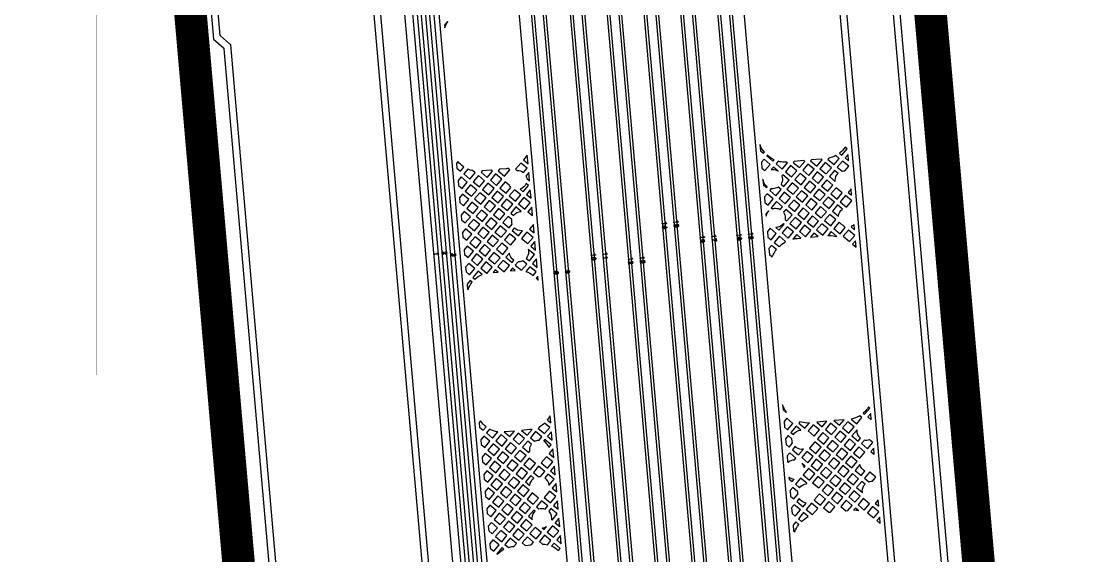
# Model space of a CAD drawing. Extents: x 388 to 686, y 182 to 393.
# Drawn here: x 437.71 to 457.41, y 260.86 to 270.7 of the extents above; entities that cross this region are included whole.
import ezdxf

# ---------------------------------------------------------------- set-up
doc = ezdxf.new("R2010")
doc.units = 0
for name, color, linetype in [('bak_bak_btr2-bcq3156', 8, 'Continuous'), ('bak_outline', 7, 'Continuous'), ('biaozhu1', 4, 'Continuous'), ('quyukuang', 5, 'Continuous')]:
    doc.layers.add(name, color=color, linetype=linetype)

msp = doc.modelspace()

# ---------------------------------------------------------------- linework, layer by layer
at = {"layer": 'bak_bak_btr2-bcq3156'}
for p, q in [((445.51, 270.634), (445.514, 270.587)), ((451.332, 268.429), (451.329, 268.425)), ((447.038, 268.235), (446.967, 268.15)), ((447.052, 268.079), (447.038, 268.235)), ((452.955, 268.252), (452.901, 268.188)), ((452.965, 268.134), (452.955, 268.252)), ((446.967, 268.15), (447.052, 268.079)), ((452.901, 268.188), (452.965, 268.134)), ((447.066, 267.916), (447.013, 267.853)), ((447.08, 267.761), (447.066, 267.916)), ((452.61, 267.842), (452.718, 267.751)), ((451.389, 267.793), (451.385, 267.788)), ((447.094, 267.598), (447.023, 267.513)), ((447.023, 267.513), (447.108, 267.442)), ((447.108, 267.442), (447.094, 267.598)), ((453.011, 267.615), (452.957, 267.551)), ((452.957, 267.551), (453.021, 267.497)), ((453.021, 267.497), (453.011, 267.615)), ((447.122, 267.28), (447.051, 267.195)), ((447.136, 267.123), (447.122, 267.28)), ((447.051, 267.195), (447.136, 267.123)), ((451.441, 267.151), (451.444, 267.113)), ((447.15, 266.961), (447.079, 266.876)), ((447.079, 266.876), (447.163, 266.805)), ((447.163, 266.805), (447.15, 266.961)), ((453.012, 266.914), (453.077, 266.86)), ((453.077, 266.86), (453.068, 266.958)), ((447.178, 266.643), (447.106, 266.558)), ((447.191, 266.487), (447.178, 266.643)), ((452.263, 266.724), (452.402, 266.736)), ((453.094, 266.66), (453.04, 266.596)), ((453.105, 266.541), (453.094, 266.66)), ((447.106, 266.558), (447.191, 266.487)), ((453.04, 266.596), (453.105, 266.541)), ((446.707, 266.433), (446.643, 266.357)), ((447.206, 266.324), (447.134, 266.239)), ((447.134, 266.239), (447.219, 266.168)), ((447.219, 266.168), (447.206, 266.324)), ((446.406, 266.075), (446.499, 266.083)), ((446.725, 266.103), (446.817, 266.111)), ((447.233, 266.005), (447.204, 265.97)), ((447.24, 265.925), (447.233, 266.005)), ((447.409, 263.353), (447.47, 263.302)), ((447.47, 263.302), (447.459, 263.432)), ((452.562, 263.331), (452.378, 263.315)), ((452.881, 263.359), (452.696, 263.343)), ((453.373, 263.475), (453.319, 263.411)), ((453.319, 263.411), (453.383, 263.357)), ((453.383, 263.357), (453.373, 263.475)), ((446.805, 263.152), (446.613, 263.135)), ((447.484, 263.139), (447.413, 263.055)), ((447.498, 262.983), (447.484, 263.139)), ((453.122, 263.176), (453.028, 263.064)), ((447.413, 263.055), (447.498, 262.983)), ((447.512, 262.821), (447.441, 262.736)), ((447.441, 262.736), (447.526, 262.665)), ((447.526, 262.665), (447.512, 262.821)), ((453.429, 262.838), (453.375, 262.774)), ((453.439, 262.723), (453.429, 262.838)), ((447.54, 262.502), (447.469, 262.418)), ((447.554, 262.346), (447.54, 262.502)), ((453.175, 262.536), (453.084, 262.427)), ((447.469, 262.418), (447.554, 262.346)), ((447.005, 262.216), (447.086, 262.149)), ((447.568, 262.184), (447.497, 262.099)), ((447.581, 262.028), (447.568, 262.184)), ((453.112, 262.109), (453.221, 262.018)), ((447.497, 262.099), (447.581, 262.028)), ((447.596, 261.865), (447.524, 261.781)), ((447.524, 261.781), (447.609, 261.709)), ((447.609, 261.709), (447.596, 261.865)), ((453.512, 261.883), (453.458, 261.818)), ((453.458, 261.818), (453.523, 261.764)), ((453.523, 261.764), (453.512, 261.883)), ((447.061, 261.58), (447.132, 261.52)), ((447.623, 261.547), (447.552, 261.462)), ((447.637, 261.391), (447.623, 261.547)), ((453.54, 261.564), (453.486, 261.5)), ((453.55, 261.446), (453.54, 261.564)), ((447.552, 261.462), (447.637, 261.391)), ((453.486, 261.5), (453.55, 261.446)), ((447.651, 261.228), (447.58, 261.144)), ((447.58, 261.144), (447.665, 261.072)), ((447.665, 261.072), (447.651, 261.228))]:
    msp.add_line(p, q, dxfattribs=at)
for points in [[(453.329, 281.63), (455.499, 256.824, -0.020936)], [(452.356, 255.816), (450.442, 277.7, -0.185765), (450.665, 278.474, -0.327477), (450.799, 278.636), (451.067, 278.959), (450.993, 279.812), (451.17, 279.827), (451.217, 279.296), (451.213, 279.296), (451.225, 279.167), (451.26, 279.137), (451.592, 279.166)], [(446.649, 238.883), (446.678, 239.869, -0.11224), (449.08, 249.18), (449.532, 250.057, 0.141628), (450.558, 255.274), (448.506, 278.729, 0.099784), (448.48, 278.818), (448.424, 278.923), (448.262, 279.03, -0.178542), (448.256, 279.037), (448.251, 279.036), (448.204, 279.568), (448.381, 279.583), (448.428, 279.052), (448.425, 279.052)], [(446.865, 238.889), (446.893, 239.863, -0.112238), (449.272, 249.081), (449.724, 249.958, 0.141629), (450.773, 255.293), (448.72, 278.76), (448.702, 278.892, -0.211269), (448.694, 278.898), (448.605, 279.058, -0.184485), (448.604, 279.067), (448.599, 279.067), (448.553, 279.598), (448.73, 279.614), (448.776, 279.082), (448.764, 279.081), (448.744, 278.917), (448.764, 278.764), (450.818, 255.297, -0.141631), (449.764, 249.938), (449.312, 249.06, 0.112238), (446.938, 239.861), (446.91, 238.889)], [(449.877, 255.264), (447.938, 277.429, 0.059652), (447.896, 277.626, 0.075313), (447.543, 278.313, 0.032501), (447.496, 278.369, -0.168249), (447.363, 278.664), (447.346, 278.859), (447.255, 278.934), (447.244, 278.948), (447.205, 278.945), (447.158, 279.476), (447.335, 279.492), (447.382, 278.961), (447.382, 278.959), (447.401, 278.916, -0.128314), (447.402, 278.91, -0.138712), (447.402, 278.896), (447.391, 278.865), (447.408, 278.668, 0.168358), (447.529, 278.399, -0.032484), (447.579, 278.339, -0.075294), (447.939, 277.641, -0.059619), (447.982, 277.433), (449.922, 255.268, -0.141637)], [(450.091, 255.283), (448.152, 277.449, 0.059399), (448.1, 277.695, 0.075345), (447.717, 278.439, 0.032612), (447.652, 278.517, -0.167597), (447.578, 278.683), (447.561, 278.872), (447.557, 278.877, -0.335071), (447.552, 278.893), (447.555, 278.975), (447.553, 278.975), (447.507, 279.507), (447.684, 279.522), (447.73, 278.991), (447.721, 278.99, -0.017458), (447.72, 278.989), (447.614, 278.829, -0.106474), (447.611, 278.825), (447.623, 278.687, 0.167614), (447.685, 278.548, -0.032589), (447.754, 278.465, -0.075362), (448.143, 277.709, -0.059651), (448.197, 277.451), (450.136, 255.287, -0.141636)], [(442.851, 255.586), (441.567, 270.27, 0.235163), (441.545, 270.292), (441.377, 270.434, -0.202242), (441.372, 270.443), (440.588, 279.408, -0.396814)], [(446.642, 254.773), (444.604, 278.068, 0.057696), (444.534, 278.411, -0.040658), (444.473, 278.664), (444.447, 278.704), (444.415, 278.701), (444.369, 279.232), (444.546, 279.248), (444.592, 278.716), (444.586, 278.716), (444.584, 278.537, -0.223017), (444.579, 278.528, 0.015911), (444.606, 278.435, -0.057636), (444.68, 278.075), (446.718, 254.779, -0.031382)], [(446.82, 254.788), (444.782, 278.084, 0.037585), (444.74, 278.336, -0.162296), (444.742, 278.36), (444.807, 278.516, -0.027346), (444.772, 278.654, -0.0294), (444.771, 278.659), (444.765, 278.731), (444.764, 278.731), (444.717, 279.263), (444.894, 279.278), (444.949, 278.662), (445.011, 278.61, -0.200741), (445.025, 278.583), (445.029, 278.533), (445.121, 278.456, -0.088517), (445.129, 278.446, 0.057295), (445.343, 278.16, -0.423619), (445.531, 277.988), (446.03, 277.57, -0.068226), (446.044, 277.553, -0.131615), (446.38, 276.63), (448.229, 255.505, -0.141629)], [(448.459, 255.526), (446.611, 276.65, 0.131792), (446.233, 277.688, 0.065609), (446.178, 277.748), (445.625, 278.212, -0.101286), (445.293, 278.63, -0.114085), (445.289, 278.633), (445.156, 278.766), (445.113, 278.762), (445.066, 279.293), (445.243, 279.309), (445.29, 278.777), (445.289, 278.777), (445.297, 278.727, 0.018939), (445.346, 278.627, -0.024265), (445.346, 278.625, 0.095782), (445.654, 278.247), (446.207, 277.782, -0.06574), (446.27, 277.713, -0.131762), (446.656, 276.654), (448.504, 255.53, -0.141638)], [(445.181, 238.839, -0.11303), (448.228, 250.729, 0.141638), (449.173, 255.533), (447.268, 277.305, 0.198876), (446.845, 278.118), (446.432, 278.464, -0.170948), (446.312, 278.665, -0.026603), (446.304, 278.724), (446.3, 278.767), (446.2, 278.857), (446.159, 278.853), (446.112, 279.385), (446.289, 279.4), (446.336, 278.869), (446.342, 278.859), (446.35, 278.76, -0.206982), (446.347, 278.75), (446.357, 278.674, 0.170698), (446.461, 278.499), (446.874, 278.152, -0.198869), (447.313, 277.309), (449.218, 255.537, -0.141644), (448.268, 250.708, 0.113017), (445.226, 238.839)], [(448.674, 255.544), (446.826, 276.669, 0.132088), (446.408, 277.814, 0.064092), (446.317, 277.913), (445.763, 278.377, -0.083866), (445.523, 278.66), (445.495, 278.683, -0.217882), (445.49, 278.693), (445.488, 278.795), (445.461, 278.792), (445.415, 279.324), (445.592, 279.339), (445.638, 278.808), (445.631, 278.807), (445.585, 278.645, 0.073427), (445.792, 278.412), (446.346, 277.947, -0.065622), (446.447, 277.837, -0.035934), (446.448, 277.834, -0.131404), (446.871, 276.673), (448.719, 255.548, -0.141635)], [(449.387, 255.552), (447.483, 277.324, 0.19888), (446.983, 278.283), (446.57, 278.63, -0.171979), (446.524, 278.708, -0.026226), (446.519, 278.743), (446.515, 278.783), (446.508, 278.787, -0.287418), (446.502, 278.799), (446.51, 278.884), (446.507, 278.884), (446.461, 279.415), (446.638, 279.431), (446.684, 278.899), (446.673, 278.898, -0.222103), (446.669, 278.888), (446.561, 278.775), (446.568, 278.716, 0.171327), (446.599, 278.664), (447.012, 278.317, -0.198881), (447.528, 277.327), (449.432, 255.556, -0.141655)], [(446.295, 255.226), (444.333, 277.649, 0.078939), (444.277, 277.875), (444.228, 277.99, 0.074367), (444.106, 278.188, 0.036406), (444.021, 278.276, -0.106441), (443.827, 278.525), (443.75, 278.643), (443.718, 278.64), (443.671, 279.171), (443.848, 279.187), (443.895, 278.655), (443.889, 278.655), (443.887, 278.578, 0.115099), (444.071, 278.334, -0.036626), (444.165, 278.237, -0.074285), (444.298, 278.02), (444.347, 277.905, -0.078939), (444.409, 277.656), (446.371, 255.233, -0.034663)], [(446.474, 254.93), (444.457, 277.983, 0.064087), (444.443, 278.047), (444.372, 278.246, 0.088129), (444.341, 278.301, 0.019516), (444.251, 278.4, -0.075153), (444.199, 278.472), (444.142, 278.583, -0.060615), (444.123, 278.637), (444.099, 278.673), (444.066, 278.67), (444.02, 279.202), (444.197, 279.217), (444.243, 278.695), (444.27, 278.5, 0.067497), (444.305, 278.453, -0.019575), (444.4, 278.349, -0.087889), (444.444, 278.271), (444.515, 278.073, -0.064077), (444.533, 277.989), (446.55, 254.936, -0.031088)], [(448.425, 279.052), (448.441, 279.02, -0.069345), (448.442, 279.016), (448.448, 278.974), (448.52, 278.839, -0.099836), (448.551, 278.733), (450.603, 255.278, -0.141628), (449.572, 250.037), (449.12, 249.159, 0.11224), (446.723, 239.868), (446.694, 238.883)], [(454.296, 255.257), (452.223, 278.964, -0.202107)], [(453.094, 278.779), (455.03, 256.647, -0.053761)], [(455.156, 256.666), (453.226, 278.732, -0.202001)], [(451.23, 255.332), (449.233, 278.167, -0.065651)], [(449.277, 278.169), (451.275, 255.336, -0.141629)], [(451.445, 255.35), (449.448, 278.181, -0.065268)], [(449.492, 278.183), (451.49, 255.354, -0.141627)], [(444.166, 277.8), (446.175, 254.837, -0.034273)], [(451.871, 255.803), (449.949, 277.774, -0.033584)], [(449.994, 277.775), (451.916, 255.807, -0.141798)], [(452.086, 255.821), (450.164, 277.791, -0.034198)], [(450.209, 277.795), (452.131, 255.825, -0.141793)], [(440.687, 276.807), (441.25, 270.374), (441.437, 270.217, -0.197607), (441.442, 270.198), (442.599, 256.979)], [(445.514, 270.587, -0.068202), (445.573, 270.696), (445.567, 270.701), (445.51, 270.634)], [(451.329, 268.425), (451.339, 268.319), (451.395, 268.271), (451.412, 268.29, -0.080949), (451.332, 268.429)], [(447.013, 267.853, -0.06992), (447.027, 267.805), (447.08, 267.761)], [(451.539, 267.972, -0.039289), (451.567, 267.974, -0.150311), (451.667, 267.944)], [(452.718, 267.751, -0.026949), (452.717, 267.77, -0.208074), (452.774, 267.9), (452.707, 267.956), (452.61, 267.842)], [(451.385, 267.788), (451.394, 267.682), (451.451, 267.634), (451.465, 267.651, -0.240414), (451.389, 267.793)], [(446.732, 267.167), (446.784, 267.123, -0.241135), (446.928, 267.198)], [(451.444, 267.113, -0.149291), (451.492, 267.205), (451.488, 267.208), (451.441, 267.151)], [(446.952, 266.844, -0.032848), (446.929, 266.843, -0.203836), (446.801, 266.897), (446.76, 266.848)], [(453.068, 266.958, -0.068036), (453.028, 266.932), (453.012, 266.914)], [(451.939, 266.69, -0.036183), (452.018, 266.703), (452.084, 266.709)], [(452.581, 266.752), (452.609, 266.755, -0.061076), (452.749, 266.74)], [(446.643, 266.357), (446.757, 266.26), (446.79, 266.299, -0.233952), (446.707, 266.433)], [(445.947, 265.76, -0.084331), (446.02, 265.895), (445.985, 265.924), (445.928, 265.857)], [(446.034, 265.983), (446.071, 265.951, -0.086563), (446.204, 266.035)], [(452.244, 263.303), (452.202, 263.299, -0.07013), (452.065, 263.323), (452.045, 263.299)], [(447.125, 263.182, -0.020945), (447.087, 263.177), (446.932, 263.163)], [(451.9, 263.126), (451.948, 263.086, -0.234124), (452.082, 263.169)], [(453.028, 263.064), (453.143, 262.968), (453.186, 263.019, -0.224597), (453.121, 263.157, -0.027288), (453.122, 263.176)], [(452.131, 262.817, -0.045919), (452.099, 262.814, -0.194611), (451.975, 262.864), (451.928, 262.808)], [(453.375, 262.774), (453.427, 262.729, -0.018292), (453.439, 262.723)], [(453.084, 262.427), (453.199, 262.331), (453.267, 262.412, -0.228027), (453.175, 262.536)], [(447.086, 262.149, -0.225754), (447.159, 262.282), (447.101, 262.331), (447.005, 262.216)], [(453.221, 262.018, -0.043551), (453.218, 262.048, -0.196455), (453.269, 262.173), (453.208, 262.224), (453.112, 262.109)], [(447.132, 261.52, -0.037369), (447.13, 261.546, -0.200663), (447.182, 261.673), (447.157, 261.694), (447.061, 261.58)], [(452.039, 261.534), (452.097, 261.485, -0.070208), (452.222, 261.576)], [(446.479, 260.887), (446.485, 260.882, -0.08477), (446.608, 260.974)]]:
    msp.add_lwpolyline(points, format="xyb", dxfattribs=at)
for points in [[(442.343, 255.83), (440.202, 280.319)], [(452.09, 279.01), (454.168, 255.253)], [(443.734, 276.228), (445.496, 256.105)], [(445.623, 256.116), (443.867, 276.189)], [(451.667, 267.944), (451.578, 268.018), (451.539, 267.972)], [(446.928, 267.198), (446.829, 267.282), (446.732, 267.167)], [(446.76, 266.848), (446.875, 266.752), (446.952, 266.844)], [(452.084, 266.709), (452.008, 266.772), (451.939, 266.69)], [(452.402, 266.736), (452.326, 266.8), (452.263, 266.724)], [(452.749, 266.74), (452.645, 266.828), (452.581, 266.752)], [(446.204, 266.035), (446.13, 266.097), (446.034, 265.983)], [(446.499, 266.083), (446.448, 266.125), (446.406, 266.075)], [(446.817, 266.111), (446.767, 266.153), (446.725, 266.103)], [(445.928, 265.857), (445.936, 265.77), (445.947, 265.76)], [(452.045, 263.299), (452.16, 263.203), (452.244, 263.303)], [(452.378, 263.315), (452.478, 263.231), (452.562, 263.331)], [(452.696, 263.343), (452.797, 263.259), (452.881, 263.359)], [(446.613, 263.135), (446.718, 263.048), (446.805, 263.152)], [(446.932, 263.163), (447.036, 263.076), (447.125, 263.182)], [(452.082, 263.169), (451.996, 263.241), (451.9, 263.126)], [(447.435, 262.847), (447.479, 262.9), (447.364, 262.996), (447.34, 262.967)], [(451.928, 262.808), (452.042, 262.711), (452.131, 262.817)], [(452.144, 262.481), (452.166, 262.508), (452.107, 262.557)], [(447.44, 262.151), (447.535, 262.263), (447.42, 262.359), (447.359, 262.287)], [(451.865, 262.301), (451.868, 262.267), (451.925, 262.22), (451.964, 262.266)], [(453.152, 261.68), (453.091, 261.732), (453.057, 261.691)], [(452.222, 261.576), (452.135, 261.649), (452.039, 261.534)], [(447.312, 261.369), (447.349, 261.338), (447.393, 261.391)], [(446.608, 260.974), (446.576, 261.002), (446.479, 260.887)]]:
    msp.add_lwpolyline(points, dxfattribs=at)
for points in [[(451.454, 268.222), (451.569, 268.126), (451.591, 268.152, -0.076364), (451.465, 268.235)], [(452.582, 268.16), (452.697, 268.064), (452.793, 268.178), (452.731, 268.231, -0.071128), (452.601, 268.183)], [(452.797, 268.275), (452.842, 268.237), (452.939, 268.352), (452.9, 268.384, -0.077427)], [(445.733, 268.086), (445.741, 267.999), (445.808, 267.942), (445.87, 268.017, -0.009106), (445.857, 268.026, -0.073618), (445.759, 268.118)], [(446.822, 267.977), (446.846, 267.957, -0.007529), (446.851, 267.957, -0.177344), (446.966, 267.915), (447.033, 267.995), (446.918, 268.092)], [(451.627, 268.077), (451.742, 267.98), (451.838, 268.095), (451.819, 268.11), (451.781, 268.107, -0.058259), (451.667, 268.124)], [(452.756, 268.015), (452.844, 267.94, -0.072545), (452.895, 267.948), (452.895, 267.948), (452.967, 268.033), (452.852, 268.129)], [(445.866, 267.893), (445.981, 267.797), (446.078, 267.912), (446.03, 267.952, -0.052108), (445.939, 267.98)], [(446.503, 267.949), (446.618, 267.853), (446.715, 267.968), (446.685, 267.992, -0.020108), (446.649, 267.988), (446.527, 267.977)], [(451.719, 267.704), (451.77, 267.662), (451.866, 267.776), (451.751, 267.873), (451.735, 267.854, -0.082457), (451.745, 267.796, -0.137346)], [(446.531, 267.631), (446.646, 267.534), (446.737, 267.643, -0.078383), (446.701, 267.684), (446.628, 267.745)], [(446.907, 267.611), (446.964, 267.562), (447.061, 267.677), (447.016, 267.714, -0.222699)], [(451.51, 267.585), (451.624, 267.489), (451.721, 267.603), (451.666, 267.649, -0.149134), (451.567, 267.619, -0.038709), (451.54, 267.621)], [(451.537, 267.266), (451.56, 267.248, -0.084828), (451.619, 267.258, -0.129539), (451.706, 267.235), (451.749, 267.285), (451.634, 267.381)], [(451.763, 267.184, -0.157165), (451.797, 267.08, -0.04106), (451.794, 267.051), (451.825, 267.025), (451.922, 267.14), (451.807, 267.236)], [(452.666, 267.205), (452.776, 267.113, -0.223607), (452.855, 267.242), (452.762, 267.319)], [(446.587, 266.994), (446.702, 266.897), (446.76, 266.966, -0.077381), (446.751, 267.02, -0.041056), (446.754, 267.049), (446.683, 267.109)], [(451.62, 266.902), (451.68, 266.852), (451.776, 266.966), (451.764, 266.977, -0.241536)], [(452.694, 266.886), (452.809, 266.79), (452.905, 266.905), (452.863, 266.939, -0.086858), (452.817, 266.979), (452.79, 267.001)], [(451.593, 266.629), (451.685, 266.552, -0.059598), (451.79, 266.631), (451.804, 266.648), (451.689, 266.744)], [(447.02, 266.335), (447.076, 266.288), (447.172, 266.403), (447.057, 266.499), (447.055, 266.497, -0.067351), (447.062, 266.449, -0.176315)], [(451.496, 266.514), (451.506, 266.408), (451.557, 266.365, -0.069161), (451.634, 266.496), (451.544, 266.571)], [(446.179, 266.156), (446.291, 266.062, -0.003943), (446.297, 266.063), (446.39, 266.174), (446.275, 266.27)], [(446.816, 266.211), (446.931, 266.115), (447.027, 266.23), (446.958, 266.288, -0.107925), (446.884, 266.272, -0.023719), (446.867, 266.272)], [(447.011, 266.092, -0.08458), (447.147, 266.021), (447.2, 266.084), (447.085, 266.181)], [(451.748, 263.634), (451.756, 263.541), (451.813, 263.493), (451.819, 263.5, -0.076765)], [(453.235, 263.481), (453.261, 263.46), (453.357, 263.574), (453.333, 263.595, -0.077215)], [(446.151, 263.309), (446.158, 263.222), (446.226, 263.165), (446.278, 263.227, -0.083207), (446.176, 263.338)], [(447.24, 263.2), (447.355, 263.104), (447.451, 263.218), (447.358, 263.296, -0.06228), (447.266, 263.23)], [(453.012, 263.373), (453.115, 263.286), (453.212, 263.401), (453.171, 263.435, -0.088379)], [(446.284, 263.116), (446.399, 263.02), (446.495, 263.135), (446.493, 263.137, -0.087068), (446.343, 263.186)], [(447.095, 263.027), (447.172, 262.962, -0.124196), (447.256, 262.986), (447.306, 263.045), (447.191, 263.141)], [(446.949, 262.853), (447.064, 262.757), (447.085, 262.783, -0.035447), (447.084, 262.808, -0.153196), (447.116, 262.909), (447.046, 262.968)], [(451.803, 263.011), (451.812, 262.904), (451.869, 262.857), (451.931, 262.931, -0.087776), (451.921, 262.992, -0.023115), (451.921, 263.008), (451.851, 263.068)], [(453.201, 262.919), (453.316, 262.823), (453.412, 262.938), (453.353, 262.987, -0.077694), (453.299, 262.979, -0.060885), (453.256, 262.984)], [(451.831, 262.692), (451.84, 262.586), (451.851, 262.576, -0.18026), (451.967, 262.622), (451.993, 262.653), (451.879, 262.749)], [(447.15, 262.39), (447.24, 262.314, -0.032384), (447.263, 262.316, -0.028264), (447.283, 262.315), (447.361, 262.408), (447.247, 262.505)], [(453.257, 262.282), (453.336, 262.216, -0.085722), (453.396, 262.226, -0.013867), (453.405, 262.226), (453.468, 262.301), (453.359, 262.392, -0.014038), (453.35, 262.392), (453.349, 262.392)], [(451.886, 262.055), (451.896, 261.949), (451.953, 261.901), (452.028, 261.99, -0.016564), (452.027, 262.002, -0.042522), (452.03, 262.032), (451.934, 262.112)], [(451.983, 262.171), (452.061, 262.106, -0.212952), (452.186, 262.179), (452.194, 262.189), (452.079, 262.285)], [(452.011, 261.852), (452.126, 261.756), (452.184, 261.825, -0.223284), (452.056, 261.905)], [(452.332, 261.878), (452.444, 261.784), (452.541, 261.898), (452.426, 261.995), (452.362, 261.919, -0.072868)], [(447.206, 261.753), (447.251, 261.715, -0.080974), (447.307, 261.724, -0.088196), (447.369, 261.713), (447.417, 261.771), (447.302, 261.867)], [(447.433, 261.672, -0.198448), (447.485, 261.546, -0.037236), (447.483, 261.52), (447.494, 261.511), (447.59, 261.626), (447.475, 261.722)], [(451.942, 261.419), (451.951, 261.312), (451.971, 261.295, -0.069236), (452.047, 261.428), (451.99, 261.475)], [(446.625, 261.06), (446.689, 261.006, -0.04988), (446.778, 261.023), (446.791, 261.024), (446.836, 261.079), (446.721, 261.175)], [(447.262, 261.116), (447.319, 261.068, -0.049286), (447.408, 261.057), (447.473, 261.134), (447.358, 261.23)], [(447.486, 261.032, -0.083283), (447.614, 260.951), (447.646, 260.989), (447.531, 261.085)]]:
    msp.add_lwpolyline(points, format="xyb", close=True, dxfattribs=at)
for points in [[(451.357, 268.106), (451.366, 268), (451.423, 267.952), (451.52, 268.067), (451.405, 268.163)], [(451.8, 267.931), (451.915, 267.835), (452.011, 267.95), (451.896, 268.046)], [(451.945, 268.104), (452.06, 268.008), (452.157, 268.123), (452.138, 268.138), (451.961, 268.123)], [(452.119, 267.959), (452.233, 267.863), (452.33, 267.978), (452.215, 268.074)], [(452.264, 268.132), (452.379, 268.036), (452.475, 268.151), (452.457, 268.166), (452.28, 268.151)], [(452.437, 267.987), (452.552, 267.891), (452.648, 268.005), (452.533, 268.102)], [(445.761, 267.768), (445.768, 267.681), (445.836, 267.624), (445.932, 267.739), (445.817, 267.835)], [(446.04, 267.748), (446.154, 267.652), (446.251, 267.767), (446.136, 267.863)], [(446.185, 267.921), (446.3, 267.825), (446.396, 267.94), (446.368, 267.963), (446.208, 267.949)], [(446.358, 267.776), (446.473, 267.68), (446.569, 267.794), (446.454, 267.891)], [(451.973, 267.786), (452.088, 267.69), (452.184, 267.804), (452.07, 267.901)], [(452.292, 267.814), (452.407, 267.717), (452.503, 267.832), (452.388, 267.929)], [(445.894, 267.575), (446.009, 267.479), (446.105, 267.593), (445.991, 267.69)], [(446.213, 267.603), (446.328, 267.506), (446.424, 267.621), (446.309, 267.718)], [(451.828, 267.613), (451.943, 267.516), (452.039, 267.631), (451.924, 267.727)], [(452.146, 267.641), (452.261, 267.544), (452.358, 267.659), (452.243, 267.755)], [(452.465, 267.668), (452.58, 267.572), (452.676, 267.687), (452.561, 267.783)], [(452.638, 267.523), (452.753, 267.427), (452.849, 267.542), (452.734, 267.638)], [(445.789, 267.449), (445.796, 267.362), (445.864, 267.305), (445.96, 267.42), (445.845, 267.517)], [(446.067, 267.43), (446.182, 267.333), (446.279, 267.448), (446.164, 267.544)], [(446.386, 267.458), (446.501, 267.361), (446.597, 267.476), (446.482, 267.572)], [(446.559, 267.312), (446.674, 267.216), (446.77, 267.331), (446.655, 267.427)], [(446.704, 267.485), (446.819, 267.389), (446.916, 267.504), (446.801, 267.6)], [(446.878, 267.34), (446.992, 267.244), (447.089, 267.358), (446.974, 267.455)], [(451.413, 267.47), (451.422, 267.363), (451.479, 267.315), (451.575, 267.43), (451.461, 267.527)], [(451.683, 267.44), (451.797, 267.343), (451.894, 267.458), (451.779, 267.554)], [(452.001, 267.467), (452.116, 267.371), (452.212, 267.486), (452.097, 267.582)], [(452.174, 267.322), (452.289, 267.226), (452.386, 267.341), (452.271, 267.437)], [(452.32, 267.495), (452.435, 267.399), (452.531, 267.514), (452.416, 267.61)], [(452.493, 267.35), (452.608, 267.254), (452.704, 267.368), (452.589, 267.465)], [(452.811, 267.378), (452.926, 267.281), (453.022, 267.396), (452.908, 267.493)], [(445.922, 267.256), (446.037, 267.16), (446.133, 267.275), (446.018, 267.371)], [(446.095, 267.111), (446.21, 267.015), (446.306, 267.13), (446.192, 267.226)], [(446.241, 267.284), (446.355, 267.188), (446.452, 267.303), (446.337, 267.399)], [(446.414, 267.139), (446.529, 267.043), (446.625, 267.158), (446.51, 267.254)], [(451.856, 267.294), (451.971, 267.198), (452.067, 267.313), (451.952, 267.409)], [(452.029, 267.149), (452.144, 267.053), (452.24, 267.167), (452.125, 267.264)], [(452.348, 267.177), (452.462, 267.08), (452.559, 267.195), (452.444, 267.292)], [(445.817, 267.131), (445.824, 267.044), (445.892, 266.987), (445.988, 267.102), (445.873, 267.198)], [(445.95, 266.938), (446.065, 266.842), (446.161, 266.956), (446.046, 267.053)], [(446.269, 266.966), (446.383, 266.869), (446.48, 266.984), (446.365, 267.081)], [(451.884, 266.976), (451.999, 266.879), (452.095, 266.994), (451.98, 267.091)], [(452.202, 267.004), (452.317, 266.907), (452.413, 267.022), (452.299, 267.118)], [(452.521, 267.031), (452.635, 266.935), (452.732, 267.05), (452.617, 267.146)], [(445.844, 266.812), (445.852, 266.725), (445.92, 266.668), (446.016, 266.783), (445.901, 266.88)], [(446.123, 266.793), (446.238, 266.696), (446.334, 266.811), (446.22, 266.907)], [(446.442, 266.82), (446.556, 266.724), (446.653, 266.839), (446.538, 266.935)], [(451.468, 266.833), (451.478, 266.726), (451.535, 266.678), (451.631, 266.793), (451.516, 266.889)], [(451.738, 266.803), (451.853, 266.706), (451.95, 266.821), (451.835, 266.917)], [(452.057, 266.83), (452.172, 266.734), (452.268, 266.849), (452.153, 266.945)], [(452.375, 266.858), (452.49, 266.762), (452.586, 266.877), (452.472, 266.973)], [(452.867, 266.741), (452.982, 266.645), (453.078, 266.759), (452.963, 266.856)], [(445.978, 266.619), (446.093, 266.523), (446.189, 266.638), (446.074, 266.734)], [(446.296, 266.647), (446.411, 266.551), (446.507, 266.666), (446.393, 266.762)], [(446.615, 266.675), (446.73, 266.579), (446.826, 266.694), (446.711, 266.79)], [(446.933, 266.703), (447.048, 266.607), (447.144, 266.722), (447.03, 266.818)], [(445.872, 266.494), (445.88, 266.407), (445.947, 266.35), (446.044, 266.465), (445.929, 266.561)], [(446.151, 266.474), (446.266, 266.378), (446.362, 266.493), (446.247, 266.589)], [(446.324, 266.329), (446.439, 266.232), (446.535, 266.347), (446.421, 266.444)], [(446.47, 266.502), (446.584, 266.406), (446.681, 266.52), (446.566, 266.617)], [(445.9, 266.175), (445.908, 266.088), (445.975, 266.032), (446.072, 266.146), (445.957, 266.243)], [(446.006, 266.301), (446.121, 266.205), (446.217, 266.319), (446.102, 266.416)], [(446.497, 266.183), (446.606, 266.092), (446.617, 266.093), (446.709, 266.202), (446.594, 266.298)], [(451.775, 263.329), (451.784, 263.223), (451.841, 263.175), (451.938, 263.29), (451.823, 263.386)], [(452.537, 263.182), (452.651, 263.086), (452.748, 263.2), (452.633, 263.297)], [(452.855, 263.21), (452.97, 263.113), (453.066, 263.228), (452.951, 263.324)], [(446.457, 262.971), (446.572, 262.875), (446.669, 262.989), (446.554, 263.086)], [(446.776, 262.999), (446.891, 262.902), (446.987, 263.017), (446.872, 263.114)], [(452.218, 263.154), (452.333, 263.058), (452.429, 263.173), (452.314, 263.269)], [(452.391, 263.009), (452.506, 262.912), (452.602, 263.027), (452.488, 263.124)], [(452.71, 263.037), (452.825, 262.94), (452.921, 263.055), (452.806, 263.151)], [(446.179, 262.99), (446.186, 262.903), (446.254, 262.847), (446.35, 262.962), (446.235, 263.058)], [(446.312, 262.798), (446.427, 262.701), (446.523, 262.816), (446.409, 262.913)], [(446.631, 262.826), (446.746, 262.729), (446.842, 262.844), (446.727, 262.94)], [(452.246, 262.835), (452.361, 262.739), (452.457, 262.854), (452.342, 262.95)], [(452.564, 262.863), (452.679, 262.767), (452.776, 262.882), (452.661, 262.978)], [(452.883, 262.891), (452.998, 262.795), (453.094, 262.91), (452.979, 263.006)], [(446.207, 262.672), (446.214, 262.585), (446.282, 262.528), (446.378, 262.643), (446.263, 262.739)], [(446.485, 262.652), (446.6, 262.556), (446.697, 262.671), (446.582, 262.767)], [(446.804, 262.68), (446.919, 262.584), (447.015, 262.699), (446.9, 262.795)], [(452.101, 262.662), (452.215, 262.566), (452.312, 262.681), (452.197, 262.777)], [(452.419, 262.69), (452.534, 262.594), (452.63, 262.709), (452.515, 262.805)], [(452.738, 262.718), (452.852, 262.622), (452.949, 262.737), (452.834, 262.833)], [(453.056, 262.746), (453.171, 262.65), (453.267, 262.764), (453.152, 262.861)], [(446.34, 262.479), (446.455, 262.383), (446.551, 262.498), (446.436, 262.594)], [(446.659, 262.507), (446.773, 262.411), (446.87, 262.526), (446.755, 262.622)], [(446.977, 262.535), (447.092, 262.439), (447.188, 262.553), (447.073, 262.65)], [(447.296, 262.563), (447.41, 262.467), (447.507, 262.581), (447.392, 262.678)], [(452.274, 262.517), (452.389, 262.421), (452.485, 262.535), (452.37, 262.632)], [(452.592, 262.545), (452.707, 262.449), (452.803, 262.563), (452.689, 262.66)], [(452.765, 262.4), (452.88, 262.303), (452.977, 262.418), (452.862, 262.514)], [(452.911, 262.573), (453.026, 262.476), (453.122, 262.591), (453.007, 262.688)], [(446.234, 262.353), (446.242, 262.266), (446.31, 262.21), (446.406, 262.325), (446.291, 262.421)], [(446.513, 262.334), (446.628, 262.238), (446.724, 262.352), (446.61, 262.449)], [(446.686, 262.189), (446.801, 262.092), (446.898, 262.207), (446.783, 262.303)], [(446.832, 262.362), (446.947, 262.265), (447.043, 262.38), (446.928, 262.477)], [(452.128, 262.344), (452.243, 262.247), (452.34, 262.362), (452.225, 262.459)], [(452.302, 262.198), (452.416, 262.102), (452.513, 262.217), (452.398, 262.313)], [(452.447, 262.372), (452.562, 262.275), (452.658, 262.39), (452.543, 262.486)], [(452.62, 262.226), (452.735, 262.13), (452.831, 262.245), (452.716, 262.341)], [(452.939, 262.254), (453.053, 262.158), (453.15, 262.273), (453.035, 262.369)], [(446.262, 262.035), (446.27, 261.948), (446.337, 261.891), (446.434, 262.006), (446.319, 262.102)], [(446.368, 262.161), (446.483, 262.064), (446.579, 262.179), (446.464, 262.276)], [(446.541, 262.015), (446.656, 261.919), (446.752, 262.034), (446.637, 262.13)], [(446.86, 262.043), (446.975, 261.947), (447.071, 262.062), (446.956, 262.158)], [(452.475, 262.053), (452.59, 261.957), (452.686, 262.072), (452.571, 262.168)], [(452.793, 262.081), (452.908, 261.985), (453.004, 262.099), (452.89, 262.196)], [(446.396, 261.842), (446.511, 261.746), (446.607, 261.861), (446.492, 261.957)], [(446.714, 261.87), (446.829, 261.774), (446.926, 261.889), (446.811, 261.985)], [(447.033, 261.898), (447.148, 261.802), (447.244, 261.916), (447.129, 262.013)], [(447.351, 261.926), (447.466, 261.829), (447.562, 261.944), (447.448, 262.041)], [(452.648, 261.908), (452.763, 261.812), (452.859, 261.926), (452.744, 262.023)], [(452.967, 261.936), (453.081, 261.84), (453.178, 261.954), (453.063, 262.05)], [(453.14, 261.791), (453.254, 261.694), (453.351, 261.809), (453.236, 261.905)], [(446.29, 261.716), (446.298, 261.63), (446.365, 261.573), (446.462, 261.688), (446.347, 261.784)], [(446.569, 261.697), (446.684, 261.601), (446.78, 261.715), (446.665, 261.812)], [(446.888, 261.725), (447.002, 261.629), (447.099, 261.743), (446.984, 261.84)], [(451.914, 261.737), (451.924, 261.63), (451.98, 261.583), (452.077, 261.698), (451.962, 261.794)], [(452.184, 261.707), (452.299, 261.611), (452.395, 261.725), (452.28, 261.822)], [(452.503, 261.735), (452.599, 261.654), (452.633, 261.657), (452.714, 261.753), (452.599, 261.85)], [(452.821, 261.763), (452.917, 261.682), (452.952, 261.685), (453.032, 261.781), (452.918, 261.877)], [(453.313, 261.645), (453.428, 261.549), (453.524, 261.664), (453.409, 261.76)], [(446.424, 261.524), (446.539, 261.427), (446.635, 261.542), (446.52, 261.639)], [(446.742, 261.552), (446.857, 261.455), (446.953, 261.57), (446.839, 261.666)], [(446.915, 261.406), (447.03, 261.31), (447.126, 261.425), (447.012, 261.521)], [(446.318, 261.398), (446.326, 261.311), (446.393, 261.254), (446.49, 261.369), (446.375, 261.465)], [(446.452, 261.205), (446.566, 261.109), (446.663, 261.224), (446.548, 261.32)], [(446.597, 261.378), (446.712, 261.282), (446.808, 261.397), (446.693, 261.493)], [(446.77, 261.233), (446.885, 261.137), (446.981, 261.252), (446.866, 261.348)], [(447.088, 261.261), (447.203, 261.165), (447.3, 261.279), (447.185, 261.376)], [(447.407, 261.289), (447.522, 261.193), (447.618, 261.307), (447.503, 261.404)], [(446.346, 261.079), (446.354, 260.992), (446.421, 260.936), (446.517, 261.051), (446.403, 261.147)], [(446.943, 261.088), (446.997, 261.043), (447.109, 261.052), (447.154, 261.106), (447.04, 261.203)]]:
    msp.add_lwpolyline(points, close=True, dxfattribs=at)
for centre, radius, start, end in [((446.871, 265.657), 0.457, 35.9941, 43.252), ((447.048, 263.632), 0.457, 322.2991, 334.0056), ((447.262, 262.808), 0.178, 12.8481, 63.8437), ((451.97, 262.444), 0.178, 12.0443, 39.6576), ((451.97, 262.444), 0.178, 233.7002, 267.9558), ((447.263, 262.138), 0.178, 4.1041, 57.1295), ((453.038, 261.113), 0.579, 78.5893, 88.164), ((447.307, 261.546), 0.178, 271.4632, 298.7868)]:
    msp.add_arc(centre, radius, start, end, dxfattribs=at)
at = {"layer": 'bak_outline', "const_width": 0.6}
msp.add_lwpolyline([(438.129, 237.222, -0.151026), (441.891, 254.658, 0.151039), (442.141, 255.812), (439.986, 280.433, -0.414216), (440.896, 281.516), (452.451, 282.527, -0.414215), (453.535, 281.618), (455.702, 256.843, -0.152268), (453.785, 248.062, 0.152268), (451.677, 238.407)], format="xyb", dxfattribs=at)
at = {"layer": 'biaozhu1'}
for p, q in [((449.532, 266.978), (449.588, 266.983)), ((449.59, 266.907), (449.565, 266.92)), ((449.746, 267.004), (449.802, 267.008)), ((450.231, 266.726), (450.287, 266.731)), ((450.446, 266.742), (450.502, 266.747)), ((450.91, 266.764), (450.966, 266.769)), ((451.125, 266.782), (451.181, 266.787)), ((445.329, 266.416), (445.386, 266.421)), ((448.22, 266.396), (448.276, 266.4)), ((448.435, 266.415), (448.491, 266.419)), ((448.441, 266.345), (448.497, 266.35)), ((448.907, 266.323), (448.963, 266.328)), ((449.121, 266.342), (449.178, 266.347))]:
    msp.add_line(p, q, dxfattribs=at)
for points in [[(449.583, 266.99, -1.522952), (449.595, 266.991), (449.605, 266.983, -0.700366), (449.602, 266.974), (449.533, 266.968, -1), (449.532, 266.978)], [(449.588, 266.983, -0.071563), (449.587, 266.984), (449.583, 266.99)], [(449.797, 267.015, -1.522952), (449.809, 267.016), (449.819, 267.009, -0.700366), (449.816, 267), (449.747, 266.994, -1), (449.746, 267.004)], [(449.766, 266.92, 0.818172), (449.788, 266.948, -0.739721), (449.79, 266.957), (449.821, 266.957, -0.393189), (449.826, 266.952), (449.828, 266.924, -1), (449.818, 266.923), (449.816, 266.947), (449.801, 266.947, -0.645263), (449.773, 266.909), (449.763, 266.911, -0.112412), (449.761, 266.911), (449.754, 266.916, -0.127631), (449.752, 266.918), (449.748, 266.927, -0.10157), (449.747, 266.929, -0.431659), (449.761, 266.957)], [(449.761, 266.957, -1), (449.766, 266.948, 0.637714), (449.766, 266.92)], [(449.802, 267.008, -0.071563), (449.801, 267.009), (449.797, 267.015)], [(450.283, 266.737, -1.522952), (450.294, 266.738), (450.304, 266.731, -0.700366), (450.302, 266.722), (450.232, 266.716, -1), (450.231, 266.726)], [(450.301, 266.637, -1.487146), (450.301, 266.649, 0.77543), (450.28, 266.669, -0.88571), (450.246, 266.634), (450.239, 266.639, -0.127631), (450.237, 266.64), (450.233, 266.649, -0.10113), (450.233, 266.651, -0.354828), (450.295, 266.677)], [(450.287, 266.731, -0.071563), (450.286, 266.732), (450.283, 266.737)], [(450.497, 266.753, -1.522952), (450.509, 266.754), (450.519, 266.747, -0.700366), (450.516, 266.738), (450.447, 266.732, -1), (450.446, 266.742)], [(450.45, 266.674, -1), (450.453, 266.683), (450.518, 266.663)], [(450.518, 266.663), (450.515, 266.695, -1), (450.525, 266.696), (450.529, 266.657, -0.543435), (450.522, 266.651), (450.45, 266.674)], [(450.502, 266.747, -0.071563), (450.501, 266.748), (450.497, 266.753)], [(450.962, 266.775, -1.522952), (450.973, 266.776), (450.983, 266.769, -0.700366), (450.981, 266.76), (450.911, 266.754, -1), (450.91, 266.764)], [(450.986, 266.714, -0.464306), (450.978, 266.675, -0.321973), (450.958, 266.681, -0.623577), (450.912, 266.686)], [(450.966, 266.769, -0.071563), (450.965, 266.77), (450.962, 266.775)], [(450.978, 266.708, 0.42588), (450.964, 266.702), (450.962, 266.696)], [(450.962, 266.696), (450.965, 266.689, 0.425076), (450.98, 266.687)], [(451.176, 266.794, -1.522952), (451.188, 266.795), (451.198, 266.788, -0.700366), (451.195, 266.778), (451.125, 266.772, -1), (451.125, 266.782)], [(451.125, 266.716, -0.099456), (451.126, 266.718), (451.128, 266.726, -0.207961), (451.131, 266.729), (451.137, 266.733)], [(451.206, 266.717, -0.421381), (451.13, 266.7), (451.126, 266.708, -0.096495), (451.126, 266.71), (451.125, 266.716)], [(451.137, 266.733, -1.487176), (451.137, 266.722, 0.77609), (451.158, 266.701)], [(451.181, 266.787, -0.071563), (451.18, 266.788), (451.176, 266.794)], [(445.381, 266.427, -1.522952), (445.392, 266.428), (445.402, 266.421, -0.700366), (445.4, 266.412), (445.33, 266.406, -1), (445.329, 266.416)], [(445.474, 266.452, -0.64464), (445.482, 266.456), (445.518, 266.431, 0.341263), (445.546, 266.434)], [(445.485, 266.442), (445.488, 266.413, -1), (445.478, 266.412), (445.474, 266.452)], [(445.546, 266.434, 0.570704), (445.533, 266.449, -1), (445.532, 266.459)], [(448.486, 266.426, -1.522952), (448.498, 266.427), (448.508, 266.42, -0.700366), (448.505, 266.411), (448.436, 266.405, -1), (448.435, 266.415)], [(445.386, 266.421, -0.071563), (445.385, 266.422), (445.381, 266.427)], [(445.704, 266.394), (445.702, 266.416, -1), (445.712, 266.417), (445.715, 266.386, -0.599948), (445.708, 266.381), (445.688, 266.392, -0.721013), (445.634, 266.393)], [(445.648, 266.422, -1), (445.653, 266.413, 0.637924), (445.652, 266.385)], [(445.652, 266.385, 0.373125), (445.678, 266.393), (445.677, 266.4, -0.599824), (445.684, 266.405), (445.704, 266.394)], [(448.272, 266.407, -1.522952), (448.283, 266.408), (448.293, 266.401, -0.700366), (448.291, 266.392), (448.221, 266.386, -1), (448.22, 266.396)], [(448.221, 266.326, -0.330873), (448.284, 266.35, -0.535842), (448.297, 266.314)], [(448.297, 266.314, -0.39402), (448.222, 266.321), (448.221, 266.326)], [(448.276, 266.4, -0.071563), (448.276, 266.401), (448.272, 266.407)], [(448.492, 266.356, -1.522952), (448.504, 266.357), (448.514, 266.35, -0.700366), (448.511, 266.341), (448.442, 266.335, -1), (448.441, 266.345)], [(448.491, 266.419, -0.071563), (448.49, 266.421), (448.486, 266.426)], [(448.497, 266.35, -0.071237), (448.496, 266.351), (448.492, 266.356)], [(448.958, 266.335, -1.522952), (448.97, 266.336), (448.98, 266.328, -0.700366), (448.977, 266.319), (448.908, 266.313, -1), (448.907, 266.323)], [(448.906, 266.271, -0.64464), (448.914, 266.275), (448.95, 266.25, 0.339902), (448.978, 266.253)], [(448.917, 266.261), (448.92, 266.232, -1), (448.91, 266.231), (448.906, 266.271)], [(448.988, 266.25, -0.418416), (448.944, 266.242), (448.917, 266.261)], [(448.963, 266.328, -0.071563), (448.962, 266.329), (448.958, 266.335)], [(448.978, 266.253, 0.570532), (448.965, 266.268, -1), (448.964, 266.278)], [(449.173, 266.353, -1.522952), (449.184, 266.354), (449.194, 266.347, -0.700366), (449.192, 266.338), (449.122, 266.332, -1), (449.121, 266.342)], [(449.193, 266.268), (449.191, 266.29, -1), (449.201, 266.291), (449.204, 266.259, -0.599948), (449.197, 266.255), (449.177, 266.265, -0.720964), (449.123, 266.267)], [(449.137, 266.295, -1), (449.142, 266.287, 0.637714), (449.141, 266.258)], [(449.141, 266.258, 0.37336), (449.166, 266.266), (449.166, 266.273, -0.599948), (449.173, 266.278), (449.193, 266.268)], [(449.178, 266.347, -0.071563), (449.177, 266.348), (449.173, 266.353)], [(447.605, 266.085, -0.464023), (447.597, 266.046, -0.322712), (447.577, 266.052, -0.621794), (447.531, 266.056)], [(447.597, 266.078, 0.425401), (447.582, 266.073), (447.581, 266.066)], [(447.581, 266.066), (447.584, 266.06, 0.425393), (447.599, 266.057)], [(447.744, 266.086, -0.099189), (447.744, 266.088), (447.747, 266.097, -0.206808), (447.749, 266.1), (447.756, 266.104)], [(447.824, 266.088, -0.421173), (447.749, 266.071), (447.745, 266.079, -0.10113), (447.745, 266.081), (447.744, 266.086)], [(447.756, 266.104, -1.487146), (447.756, 266.092, 0.775736), (447.776, 266.072)]]:
    msp.add_lwpolyline(points, format="xyb", dxfattribs=at)
for points in [[(449.538, 266.903), (449.557, 266.904), (449.555, 266.928, -0.592841), (449.562, 266.933), (449.611, 266.908, -0.764679), (449.609, 266.899), (449.567, 266.895), (449.568, 266.886, -1), (449.558, 266.885), (449.557, 266.895), (449.539, 266.893, -1)], [(448.231, 266.326), (448.232, 266.322), (448.234, 266.316, 0.272443), (448.29, 266.321, 0.311849), (448.288, 266.337, 0.272453), (448.233, 266.332)]]:
    msp.add_lwpolyline(points, format="xyb", close=True, dxfattribs=at)
for points in [[(449.565, 266.92), (449.567, 266.905), (449.59, 266.907)], [(445.523, 266.417), (445.512, 266.422), (445.485, 266.442)]]:
    msp.add_lwpolyline(points, dxfattribs=at)
for centre, radius in [((450.259, 266.654), 0.0151), ((450.936, 266.693), 0.0154), ((451.179, 266.716), 0.0151), ((447.555, 266.064), 0.0154), ((447.798, 266.087), 0.0151)]:
    msp.add_circle(centre, radius, dxfattribs=at)
for centre, radius, start, end in [((450.289, 266.656), 0.0221, 302.7528, 75.0719), ((450.935, 266.696), 0.025, 31.9246, 204.7535), ((450.973, 266.7), 0.0194, 46.5925, 150.5242), ((450.96, 266.696), 0.0213, 335.4264, 34.5839), ((451.176, 266.716), 0.0233, 95.1317, 218.3374), ((451.18, 266.714), 0.0255, 5.9099, 104.5165), ((445.535, 266.437), 0.0225, 239.2968, 96.3493), ((445.654, 266.401), 0.0218, 107.1951, 200.9424), ((448.967, 266.256), 0.0219, 342.1448, 97.1246), ((449.143, 266.275), 0.0219, 107.3818, 200.7638), ((447.553, 266.067), 0.025, 31.8754, 204.8151), ((447.591, 266.071), 0.0194, 46.7067, 150.4114), ((447.579, 266.066), 0.0213, 335.4433, 34.5682), ((447.795, 266.087), 0.0233, 95.1149, 218.3579), ((447.799, 266.085), 0.0255, 5.9808, 104.4986)]:
    msp.add_arc(centre, radius, start, end, dxfattribs=at)
at = {"layer": 'quyukuang', "const_width": 0.001}
msp.add_lwpolyline([(439.097, 264.183), (439.097, 281.758), (457.411, 281.758), (457.411, 264.183)], close=True, dxfattribs=at)

doc.saveas('drawing.dxf')
